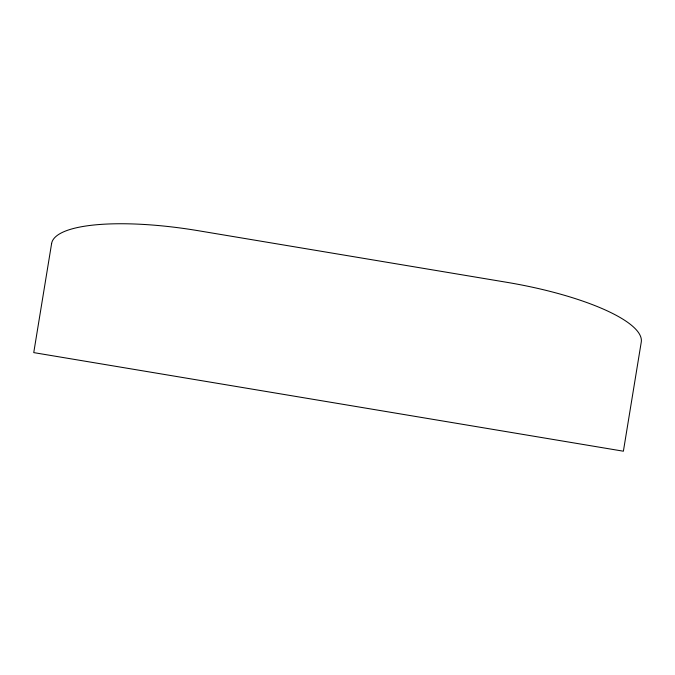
<?xml version="1.0" encoding="UTF-8"?>
<svg xmlns="http://www.w3.org/2000/svg" width="675" height="675" viewBox="0 0 675 675"><rect width="100%" height="100%" fill="white"/><g stroke="black" fill="none" stroke-linecap="round" stroke-linejoin="round"><path stroke-width="1.01" d="M51.612 243.54L33.75 352.612L623.388 451.204L641.25 342.141A142.341 36.838 9.5 0 0 506.815 282.31L197.952 230.656A142.341 36.838 9.5 0 0 51.612 243.54"/></g></svg>
